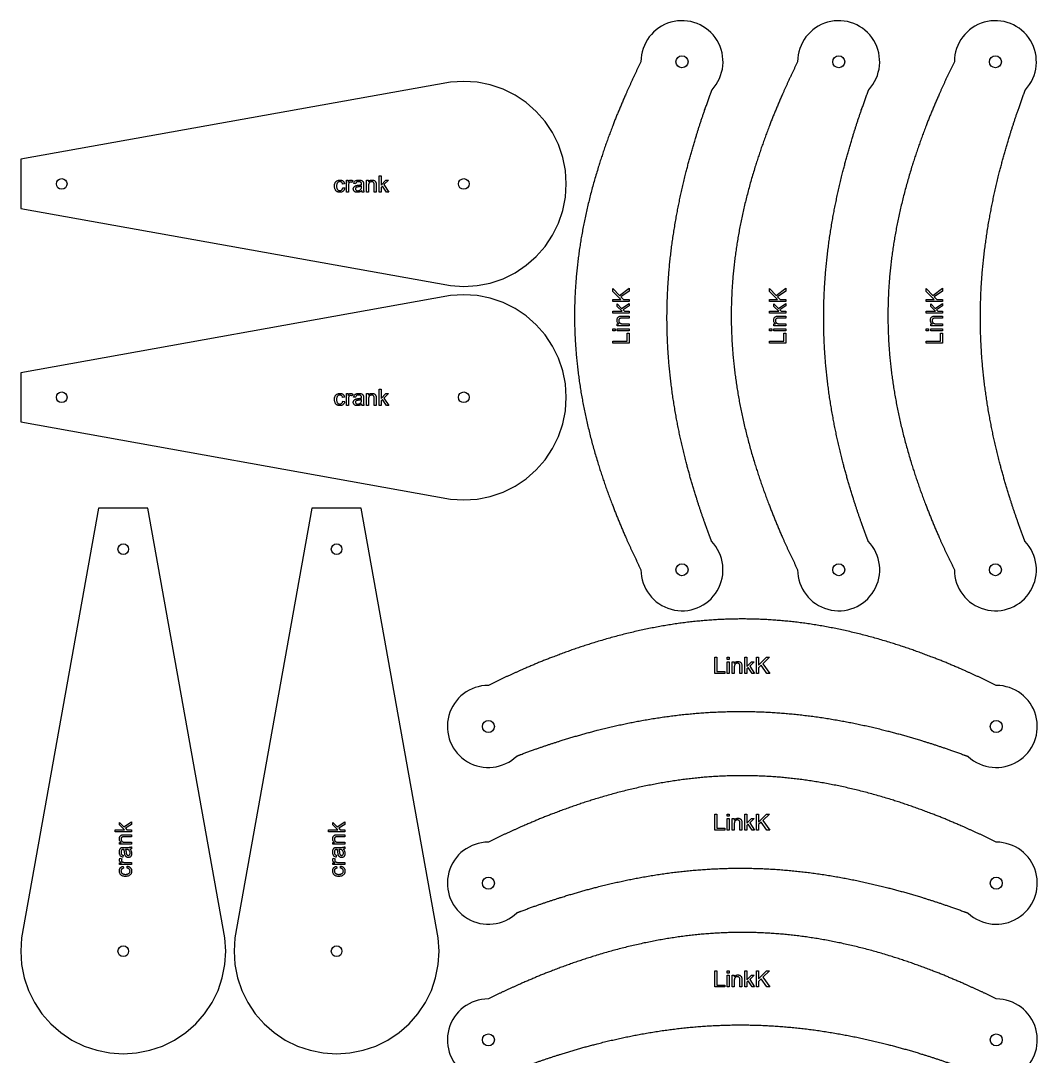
# Model space of a CAD drawing. Header units: millimetres. Extents: x 18 to 1171, y 18 to 1178.
# Drawn here: x 18 to 761, y 421 to 1178 of the extents above; entities that cross this region are included whole.
import ezdxf

# ---------------------------------------------------------------- set-up
doc = ezdxf.new("R2010")
doc.units = ezdxf.units.MM
doc.layers.add('cut', color=5, linetype='Continuous', true_color=0x0000ff)
doc.layers.add('line engraving', color=1, linetype='Continuous', true_color=0xff0000)

msp = doc.modelspace()

# ---------------------------------------------------------------- linework, layer by layer
at = {"layer": 'cut', "color": 5, "true_color": 0x0000ff}
for points in [[(342, 984), (351.79, 984.64), (361.41, 986.56), (370.7, 989.71), (379.5, 994.05), (387.66, 999.5), (395.03, 1005.97), (401.5, 1013.34), (406.95, 1021.5), (411.29, 1030.3), (414.44, 1039.59), (416.36, 1049.21), (417, 1059), (416.36, 1068.79), (414.44, 1078.41), (411.29, 1087.7), (406.95, 1096.5), (401.5, 1104.66), (395.03, 1112.03), (387.66, 1118.5), (379.5, 1123.95), (370.7, 1128.29), (361.41, 1131.44), (351.79, 1133.36), (342, 1134), (332.21, 1133.36), (18, 1077), (18, 1041), (332.21, 984.64)], [(342, 828), (351.79, 828.64), (361.41, 830.56), (370.7, 833.71), (379.5, 838.05), (387.66, 843.5), (395.03, 849.97), (401.5, 857.34), (406.95, 865.5), (411.29, 874.3), (414.44, 883.59), (416.36, 893.21), (417, 903), (416.36, 912.79), (414.44, 922.41), (411.29, 931.7), (406.95, 940.5), (401.5, 948.66), (395.03, 956.03), (387.66, 962.5), (379.5, 967.95), (370.7, 972.29), (361.41, 975.44), (351.79, 977.36), (342, 978), (332.21, 977.36), (18, 921), (18, 885), (332.21, 828.64)], [(18, 498), (18.64, 488.21), (20.56, 478.59), (23.71, 469.3), (28.05, 460.5), (33.5, 452.34), (39.97, 444.97), (47.34, 438.5), (55.5, 433.05), (64.3, 428.71), (73.59, 425.56), (83.21, 423.64), (93, 423), (102.79, 423.64), (112.41, 425.56), (121.7, 428.71), (130.5, 433.05), (138.66, 438.5), (146.03, 444.97), (152.5, 452.34), (157.95, 460.5), (162.29, 469.3), (165.44, 478.59), (167.36, 488.21), (168, 498), (167.36, 507.79), (111, 822), (75, 822), (18.64, 507.79)], [(174, 498), (174.64, 488.21), (176.56, 478.59), (179.71, 469.3), (184.05, 460.5), (189.5, 452.34), (195.97, 444.97), (203.34, 438.5), (211.5, 433.05), (220.3, 428.71), (229.59, 425.56), (239.21, 423.64), (249, 423), (258.79, 423.64), (268.41, 425.56), (277.7, 428.71), (286.5, 433.05), (294.66, 438.5), (302.03, 444.97), (308.5, 452.34), (313.95, 460.5), (318.29, 469.3), (321.44, 478.59), (323.36, 488.21), (324, 498), (323.36, 507.79), (267, 822), (231, 822), (174.64, 507.79)]]:
    msp.add_lwpolyline(points, close=True, dxfattribs=at)
for centre, radius in [((501.58, 1148.32), 4.4), ((616.17, 1148.32), 4.4), ((730.75, 1148.32), 4.4), ((48, 1059), 3.9), ((342, 1059), 3.9), ((48, 903), 3.9), ((342, 903), 3.9), ((93, 792), 3.9), ((249, 792), 3.9), ((501.58, 776.92), 4.4), ((616.17, 776.92), 4.4), ((730.75, 776.92), 4.4), ((360, 662.34), 4.4), ((731.4, 662.34), 4.4), ((360, 547.75), 4.4), ((731.4, 547.75), 4.4), ((93, 498), 3.9), ((249, 498), 3.9), ((360, 433.17), 4.4), ((731.4, 433.17), 4.4)]:
    msp.add_circle(centre, radius, dxfattribs=at)
for centre, start, end in [((501.58, 1148.32), -42.93898, 180), ((616.17, 1148.32), -42.93898, 180), ((730.75, 1148.32), -42.93898, 180), ((501.58, 776.92), -180, 43.88874), ((616.17, 776.92), -180, 43.88874), ((730.75, 776.92), -180, 43.88874), ((360, 662.34), 90, -46.11126), ((731.4, 662.34), -132.93898, 90), ((360, 547.75), 90, -46.11126), ((731.4, 547.75), -132.93898, 90), ((360, 433.17), 90, -46.11126), ((731.4, 433.17), -132.93898, 90)]:
    msp.add_arc(centre, 30, start, end, dxfattribs=at)
for points in [[(471.58, 1148.32), (467.9, 1140.89), (460.85, 1126.04), (451.24, 1103.75), (440.4, 1074.04), (430.33, 1036.9), (424.07, 999.76), (421.93, 962.62), (424.07, 925.48), (430.33, 888.34), (440.4, 851.2), (451.24, 821.49), (460.85, 799.21), (467.9, 784.35), (471.58, 776.92)], [(586.17, 1148.32), (582.48, 1140.89), (575.43, 1126.04), (565.83, 1103.75), (554.98, 1074.04), (544.92, 1036.9), (538.66, 999.76), (536.52, 962.62), (538.66, 925.48), (544.92, 888.34), (554.98, 851.2), (565.83, 821.49), (575.43, 799.21), (582.48, 784.35), (586.17, 776.92)], [(700.75, 1148.32), (697.07, 1140.89), (690.02, 1126.04), (680.41, 1103.75), (669.57, 1074.04), (659.5, 1036.9), (653.24, 999.76), (651.1, 962.62), (653.24, 925.48), (659.5, 888.34), (669.57, 851.2), (680.41, 821.49), (690.02, 799.21), (697.07, 784.35), (700.75, 776.92)], [(731.4, 692.34), (723.97, 696.02), (709.12, 703.07), (686.83, 712.68), (657.12, 723.52), (619.98, 733.59), (582.84, 739.85), (545.7, 741.99), (508.56, 739.85), (471.42, 733.59), (434.28, 723.52), (404.57, 712.68), (382.29, 703.07), (367.43, 696.02), (360, 692.34)], [(731.4, 577.75), (723.97, 581.44), (709.12, 588.49), (686.83, 598.09), (657.12, 608.94), (619.98, 619), (582.84, 625.26), (545.7, 627.4), (508.56, 625.26), (471.42, 619), (434.28, 608.94), (404.57, 598.09), (382.29, 588.49), (367.43, 581.44), (360, 577.75)], [(731.4, 463.17), (723.97, 466.85), (709.12, 473.9), (686.83, 483.51), (657.12, 494.35), (619.98, 504.42), (582.84, 510.68), (545.7, 512.82), (508.56, 510.68), (471.42, 504.42), (434.28, 494.35), (404.57, 483.51), (382.29, 473.9), (367.43, 466.85), (360, 463.17)]]:
    msp.add_open_spline(points, degree=5, dxfattribs=at)
for points in [[(523.2, 797.72), (521.99, 800.91), (518.06, 811.44), (511.86, 829.34), (504.29, 854.63), (496.76, 887.34), (491.5, 924.33), (489.71, 961.42), (491.54, 998.61), (496.83, 1035.91), (504.4, 1069.22), (512.02, 1095.11), (518.27, 1113.53), (522.27, 1124.46), (523.55, 1127.89)], [(637.79, 797.72), (636.57, 800.91), (632.64, 811.44), (626.44, 829.34), (618.87, 854.63), (611.35, 887.34), (606.08, 924.33), (604.3, 961.42), (606.12, 998.61), (611.41, 1035.91), (618.98, 1069.22), (626.6, 1095.11), (632.85, 1113.53), (636.85, 1124.46), (638.13, 1127.89)], [(752.37, 797.72), (751.16, 800.91), (747.22, 811.44), (741.03, 829.34), (733.46, 854.63), (725.93, 887.34), (720.67, 924.33), (718.88, 961.42), (720.71, 998.61), (726, 1035.91), (733.56, 1069.22), (741.18, 1095.11), (747.44, 1113.53), (751.43, 1124.46), (752.71, 1127.89)], [(380.8, 640.72), (383.99, 641.93), (394.52, 645.87), (412.42, 652.06), (437.71, 659.63), (470.42, 667.16), (507.41, 672.42), (544.5, 674.21), (581.69, 672.38), (618.99, 667.09), (652.3, 659.52), (678.19, 651.9), (696.61, 645.65), (707.54, 641.65), (710.97, 640.37)], [(380.8, 526.13), (383.99, 527.35), (394.52, 531.28), (412.42, 537.48), (437.71, 545.05), (470.42, 552.57), (507.41, 557.84), (544.5, 559.62), (581.69, 557.8), (618.99, 552.51), (652.3, 544.94), (678.19, 537.32), (696.61, 531.07), (707.54, 527.07), (710.97, 525.79)], [(380.8, 411.55), (383.99, 412.76), (394.52, 416.7), (412.42, 422.89), (437.71, 430.46), (470.42, 437.99), (507.41, 443.25), (544.5, 445.04), (581.69, 443.21), (618.99, 437.92), (652.3, 430.36), (678.19, 422.74), (696.61, 416.48), (707.54, 412.49), (710.97, 411.21)]]:
    msp.add_open_spline(points, degree=5, knots=[-0.9433543, -0.9433543, -0.9433543, -0.9433543, -0.9433543, -0.9433543, -0.9, -0.8, -0.7, -0.6, -0.5, -0.4, -0.3, -0.2, -0.1, -0.0544049, -0.0544049, -0.0544049, -0.0544049, -0.0544049, -0.0544049], dxfattribs=at)
at = {"layer": 'line engraving', "color": 1, "true_color": 0xff0000}
for points in [[(253.53, 1056.22), (254.96, 1056.03), (254.89, 1055.67), (254.79, 1055.33), (254.68, 1055.01), (254.54, 1054.71), (254.38, 1054.43), (254.19, 1054.17), (253.99, 1053.93), (253.76, 1053.71), (253.51, 1053.52), (253.25, 1053.35), (252.97, 1053.2), (252.68, 1053.09), (252.38, 1052.99), (252.06, 1052.93), (251.73, 1052.89), (251.38, 1052.88), (250.95, 1052.89), (250.54, 1052.95), (250.16, 1053.04), (249.79, 1053.16), (249.45, 1053.33), (249.13, 1053.52), (248.83, 1053.76), (248.55, 1054.03), (248.3, 1054.33), (248.08, 1054.67), (247.89, 1055.03), (247.74, 1055.43), (247.63, 1055.86), (247.54, 1056.32), (247.49, 1056.81), (247.47, 1057.33), (247.5, 1058.01), (247.59, 1058.64), (247.73, 1059.22), (247.94, 1059.77), (248.06, 1060.02), (248.2, 1060.26), (248.35, 1060.48), (248.52, 1060.68), (248.7, 1060.87), (248.9, 1061.04), (249.11, 1061.2), (249.34, 1061.33), (249.82, 1061.56), (250.32, 1061.73), (250.85, 1061.82), (251.39, 1061.86), (251.73, 1061.84), (252.06, 1061.81), (252.37, 1061.76), (252.66, 1061.68), (252.94, 1061.58), (253.2, 1061.46), (253.45, 1061.31), (253.68, 1061.15), (253.89, 1060.96), (254.08, 1060.76), (254.26, 1060.53), (254.41, 1060.29), (254.54, 1060.03), (254.65, 1059.75), (254.75, 1059.45), (254.82, 1059.14), (253.4, 1058.92), (253.28, 1059.33), (253.12, 1059.68), (252.93, 1059.98), (252.69, 1060.22), (252.42, 1060.41), (252.12, 1060.55), (251.8, 1060.63), (251.45, 1060.66), (251.18, 1060.65), (250.92, 1060.61), (250.68, 1060.55), (250.45, 1060.46), (250.23, 1060.35), (250.03, 1060.21), (249.84, 1060.05), (249.66, 1059.87), (249.5, 1059.66), (249.36, 1059.42), (249.24, 1059.15), (249.14, 1058.85), (249.07, 1058.53), (249.01, 1058.17), (248.98, 1057.79), (248.97, 1057.37), (248.98, 1056.96), (249.01, 1056.57), (249.06, 1056.21), (249.14, 1055.88), (249.23, 1055.58), (249.34, 1055.31), (249.48, 1055.07), (249.63, 1054.86), (249.81, 1054.67), (249.99, 1054.51), (250.19, 1054.38), (250.4, 1054.27), (250.62, 1054.18), (250.86, 1054.12), (251.11, 1054.09), (251.37, 1054.07), (251.78, 1054.11), (252.15, 1054.2), (252.49, 1054.37), (252.8, 1054.6), (252.93, 1054.74), (253.06, 1054.9), (253.17, 1055.07), (253.27, 1055.27), (253.35, 1055.48), (253.42, 1055.71), (253.48, 1055.95), (253.53, 1056.22)], [(256.19, 1053.07), (256.19, 1061.66), (257.5, 1061.66), (257.5, 1060.36), (257.74, 1060.78), (257.98, 1061.12), (258.21, 1061.38), (258.42, 1061.56), (258.64, 1061.69), (258.87, 1061.78), (259.11, 1061.84), (259.36, 1061.86), (259.73, 1061.83), (260.1, 1061.74), (260.48, 1061.59), (260.85, 1061.39), (260.35, 1060.04), (260.09, 1060.17), (259.82, 1060.27), (259.55, 1060.33), (259.29, 1060.35), (259.05, 1060.33), (258.83, 1060.28), (258.62, 1060.19), (258.43, 1060.06), (258.25, 1059.91), (258.1, 1059.72), (257.98, 1059.51), (257.89, 1059.27), (257.78, 1058.87), (257.7, 1058.45), (257.66, 1058.02), (257.64, 1057.57), (257.64, 1053.07), (256.19, 1053.07)], [(267.33, 1054.13), (266.93, 1053.81), (266.53, 1053.54), (266.15, 1053.33), (265.77, 1053.16), (265.39, 1053.04), (264.99, 1052.95), (264.59, 1052.89), (264.16, 1052.88), (263.82, 1052.89), (263.5, 1052.92), (263.19, 1052.97), (262.91, 1053.05), (262.65, 1053.15), (262.41, 1053.27), (262.19, 1053.41), (261.99, 1053.57), (261.81, 1053.75), (261.65, 1053.94), (261.52, 1054.14), (261.42, 1054.36), (261.33, 1054.58), (261.27, 1054.82), (261.24, 1055.07), (261.23, 1055.34), (261.24, 1055.64), (261.3, 1055.94), (261.39, 1056.22), (261.51, 1056.49), (261.67, 1056.74), (261.85, 1056.96), (262.04, 1057.15), (262.27, 1057.33), (262.51, 1057.47), (262.76, 1057.6), (263.03, 1057.71), (263.31, 1057.8), (263.56, 1057.86), (263.85, 1057.91), (264.2, 1057.97), (264.61, 1058.02), (265.03, 1058.08), (265.43, 1058.13), (265.8, 1058.19), (266.14, 1058.25), (266.45, 1058.32), (266.73, 1058.38), (266.98, 1058.45), (267.21, 1058.52), (267.21, 1058.66), (267.21, 1058.77), (267.21, 1058.85), (267.21, 1058.9), (267.21, 1059.12), (267.19, 1059.31), (267.16, 1059.5), (267.11, 1059.66), (267.05, 1059.81), (266.98, 1059.94), (266.9, 1060.06), (266.8, 1060.16), (266.65, 1060.27), (266.49, 1060.37), (266.31, 1060.46), (266.11, 1060.53), (265.89, 1060.58), (265.66, 1060.62), (265.41, 1060.64), (265.14, 1060.65), (264.89, 1060.64), (264.66, 1060.63), (264.45, 1060.6), (264.25, 1060.56), (264.07, 1060.51), (263.9, 1060.45), (263.76, 1060.37), (263.63, 1060.29), (263.4, 1060.08), (263.2, 1059.79), (263.03, 1059.44), (262.9, 1059.02), (261.48, 1059.21), (261.59, 1059.65), (261.73, 1060.04), (261.91, 1060.38), (262.12, 1060.69), (262.36, 1060.95), (262.66, 1061.18), (263.01, 1061.38), (263.4, 1061.55), (263.84, 1061.68), (264.31, 1061.78), (264.82, 1061.84), (265.35, 1061.86), (265.88, 1061.84), (266.35, 1061.79), (266.77, 1061.71), (267.14, 1061.6), (267.46, 1061.46), (267.74, 1061.3), (267.97, 1061.13), (268.15, 1060.95), (268.3, 1060.74), (268.43, 1060.5), (268.53, 1060.24), (268.6, 1059.95), (268.64, 1059.73), (268.66, 1059.43), (268.67, 1059.06), (268.68, 1058.61), (268.68, 1056.67), (268.68, 1056.19), (268.68, 1055.75), (268.69, 1055.36), (268.7, 1055.01), (268.71, 1054.72), (268.73, 1054.46), (268.75, 1054.26), (268.77, 1054.1), (268.83, 1053.84), (268.91, 1053.57), (269.01, 1053.32), (269.14, 1053.07), (267.62, 1053.07), (267.51, 1053.31), (267.43, 1053.56), (267.37, 1053.84), (267.33, 1054.13)], [(270.93, 1053.07), (270.93, 1061.66), (272.24, 1061.66), (272.24, 1060.44), (272.49, 1060.77), (272.77, 1061.06), (273.07, 1061.3), (273.4, 1061.5), (273.76, 1061.66), (274.14, 1061.77), (274.55, 1061.83), (274.98, 1061.86), (275.36, 1061.84), (275.72, 1061.79), (276.07, 1061.7), (276.41, 1061.58), (276.71, 1061.43), (276.98, 1061.25), (277.2, 1061.06), (277.38, 1060.84), (277.53, 1060.61), (277.66, 1060.35), (277.76, 1060.07), (277.83, 1059.77), (277.87, 1059.53), (277.9, 1059.21), (277.91, 1058.82), (277.92, 1058.35), (277.92, 1053.07), (276.46, 1053.07), (276.46, 1058.3), (276.45, 1058.71), (276.42, 1059.07), (276.36, 1059.38), (276.29, 1059.63), (276.19, 1059.84), (276.05, 1060.02), (275.89, 1060.19), (275.69, 1060.33), (275.46, 1060.45), (275.22, 1060.53), (274.95, 1060.58), (274.67, 1060.59), (274.44, 1060.58), (274.22, 1060.56), (274.01, 1060.51), (273.81, 1060.45), (273.61, 1060.36), (273.42, 1060.26), (273.24, 1060.14), (273.07, 1060), (272.91, 1059.84), (272.77, 1059.64), (272.65, 1059.41), (272.56, 1059.15), (272.49, 1058.85), (272.43, 1058.52), (272.4, 1058.16), (272.39, 1057.76), (272.39, 1053.07), (270.93, 1053.07)], [(280.16, 1053.07), (280.16, 1064.93), (281.61, 1064.93), (281.61, 1058.17), (285.06, 1061.66), (286.94, 1061.66), (283.66, 1058.47), (287.28, 1053.07), (285.48, 1053.07), (282.64, 1057.46), (281.61, 1056.48), (281.61, 1053.07), (280.16, 1053.07)], [(267.21, 1057.38), (266.99, 1057.3), (266.76, 1057.23), (266.5, 1057.15), (266.21, 1057.08), (265.9, 1057.02), (265.57, 1056.95), (265.21, 1056.89), (264.83, 1056.83), (264.41, 1056.77), (264.06, 1056.69), (263.78, 1056.62), (263.56, 1056.54), (263.38, 1056.45), (263.23, 1056.34), (263.09, 1056.21), (262.98, 1056.07), (262.89, 1055.91), (262.83, 1055.74), (262.79, 1055.56), (262.78, 1055.38), (262.81, 1055.1), (262.89, 1054.84), (263.03, 1054.61), (263.22, 1054.41), (263.47, 1054.24), (263.76, 1054.11), (264.11, 1054.04), (264.51, 1054.02), (264.92, 1054.04), (265.31, 1054.11), (265.67, 1054.22), (266.01, 1054.38), (266.31, 1054.59), (266.58, 1054.82), (266.8, 1055.09), (266.97, 1055.39), (267.07, 1055.67), (267.15, 1056), (267.19, 1056.4), (267.21, 1056.85), (267.21, 1057.38)], [(462.86, 972.92), (451, 972.92), (451, 974.49), (456.88, 974.49), (451, 980.38), (451, 982.5), (455.81, 977.53), (462.86, 982.72), (462.86, 980.65), (456.86, 976.43), (458.75, 974.49), (462.86, 974.49), (462.86, 972.92)], [(577.45, 972.92), (565.59, 972.92), (565.59, 974.49), (571.47, 974.49), (565.59, 980.38), (565.59, 982.5), (570.39, 977.53), (577.45, 982.72), (577.45, 980.65), (571.44, 976.43), (573.34, 974.49), (577.45, 974.49), (577.45, 972.92)], [(692.03, 972.92), (680.17, 972.92), (680.17, 974.49), (686.05, 974.49), (680.17, 980.38), (680.17, 982.5), (684.98, 977.53), (692.03, 982.72), (692.03, 980.65), (686.03, 976.43), (687.92, 974.49), (692.03, 974.49), (692.03, 972.92)], [(462.86, 964.52), (451, 964.52), (451, 965.98), (457.77, 965.98), (454.27, 969.42), (454.27, 971.31), (457.46, 968.02), (462.86, 971.64), (462.86, 969.84), (458.47, 967), (459.46, 965.98), (462.86, 965.98), (462.86, 964.52)], [(577.45, 964.52), (565.59, 964.52), (565.59, 965.98), (572.35, 965.98), (568.86, 969.42), (568.86, 971.31), (572.04, 968.02), (577.45, 971.64), (577.45, 969.84), (573.05, 967), (574.04, 965.98), (577.45, 965.98), (577.45, 964.52)], [(692.03, 964.52), (680.17, 964.52), (680.17, 965.98), (686.93, 965.98), (683.44, 969.42), (683.44, 971.31), (686.63, 968.02), (692.03, 971.64), (692.03, 969.84), (687.64, 967), (688.62, 965.98), (692.03, 965.98), (692.03, 964.52)], [(462.86, 955.3), (454.27, 955.3), (454.27, 956.61), (455.49, 956.61), (455.16, 956.86), (454.87, 957.13), (454.63, 957.44), (454.43, 957.76), (454.28, 958.12), (454.17, 958.5), (454.1, 958.91), (454.08, 959.34), (454.09, 959.72), (454.15, 960.09), (454.23, 960.44), (454.36, 960.77), (454.51, 961.08), (454.68, 961.34), (454.87, 961.56), (455.09, 961.75), (455.33, 961.89), (455.58, 962.02), (455.86, 962.12), (456.16, 962.2), (456.4, 962.23), (456.72, 962.26), (457.11, 962.27), (457.58, 962.28), (462.86, 962.28), (462.86, 960.82), (457.64, 960.82), (457.22, 960.81), (456.86, 960.78), (456.55, 960.73), (456.31, 960.65), (456.1, 960.55), (455.91, 960.42), (455.74, 960.25), (455.6, 960.05), (455.49, 959.82), (455.4, 959.58), (455.36, 959.32), (455.34, 959.04), (455.35, 958.81), (455.38, 958.59), (455.42, 958.37), (455.49, 958.17), (455.57, 957.97), (455.67, 957.78), (455.79, 957.6), (455.93, 957.43), (456.09, 957.27), (456.29, 957.13), (456.52, 957.02), (456.78, 956.92), (457.08, 956.85), (457.41, 956.8), (457.77, 956.76), (458.17, 956.75), (462.86, 956.75), (462.86, 955.3)], [(577.45, 955.3), (568.86, 955.3), (568.86, 956.61), (570.08, 956.61), (569.74, 956.86), (569.46, 957.13), (569.21, 957.44), (569.01, 957.76), (568.86, 958.12), (568.75, 958.5), (568.68, 958.91), (568.66, 959.34), (568.68, 959.72), (568.73, 960.09), (568.82, 960.44), (568.94, 960.77), (569.09, 961.08), (569.26, 961.34), (569.46, 961.56), (569.67, 961.75), (569.91, 961.89), (570.17, 962.02), (570.45, 962.12), (570.75, 962.2), (570.99, 962.23), (571.3, 962.26), (571.7, 962.27), (572.16, 962.28), (577.45, 962.28), (577.45, 960.82), (572.22, 960.82), (571.8, 960.81), (571.44, 960.78), (571.14, 960.73), (570.89, 960.65), (570.68, 960.55), (570.49, 960.42), (570.33, 960.25), (570.19, 960.05), (570.07, 959.82), (569.99, 959.58), (569.94, 959.32), (569.92, 959.04), (569.93, 958.81), (569.96, 958.59), (570.01, 958.37), (570.07, 958.17), (570.15, 957.97), (570.26, 957.78), (570.38, 957.6), (570.51, 957.43), (570.68, 957.27), (570.87, 957.13), (571.11, 957.02), (571.37, 956.92), (571.67, 956.85), (572, 956.8), (572.36, 956.76), (572.75, 956.75), (577.45, 956.75), (577.45, 955.3)], [(692.03, 955.3), (683.44, 955.3), (683.44, 956.61), (684.66, 956.61), (684.33, 956.86), (684.04, 957.13), (683.8, 957.44), (683.6, 957.76), (683.44, 958.12), (683.33, 958.5), (683.27, 958.91), (683.24, 959.34), (683.26, 959.72), (683.31, 960.09), (683.4, 960.44), (683.52, 960.77), (683.67, 961.08), (683.85, 961.34), (684.04, 961.56), (684.26, 961.75), (684.49, 961.89), (684.75, 962.02), (685.03, 962.12), (685.33, 962.2), (685.57, 962.23), (685.89, 962.26), (686.28, 962.27), (686.75, 962.28), (692.03, 962.28), (692.03, 960.82), (686.8, 960.82), (686.39, 960.81), (686.03, 960.78), (685.72, 960.73), (685.47, 960.65), (685.26, 960.55), (685.08, 960.42), (684.91, 960.25), (684.77, 960.05), (684.65, 959.82), (684.57, 959.58), (684.52, 959.32), (684.51, 959.04), (684.52, 958.81), (684.54, 958.59), (684.59, 958.37), (684.65, 958.17), (684.74, 957.97), (684.84, 957.78), (684.96, 957.6), (685.1, 957.43), (685.26, 957.27), (685.46, 957.13), (685.69, 957.02), (685.95, 956.92), (686.25, 956.85), (686.58, 956.8), (686.94, 956.76), (687.34, 956.75), (692.03, 956.75), (692.03, 955.3)], [(452.68, 951.62), (451, 951.62), (451, 953.08), (452.68, 953.08), (452.68, 951.62)], [(462.86, 942.52), (451, 942.52), (451, 944.09), (461.46, 944.09), (461.46, 949.93), (462.86, 949.93), (462.86, 942.52)], [(462.86, 951.62), (454.27, 951.62), (454.27, 953.08), (462.86, 953.08), (462.86, 951.62)], [(567.26, 951.62), (565.59, 951.62), (565.59, 953.08), (567.26, 953.08), (567.26, 951.62)], [(577.45, 942.52), (565.59, 942.52), (565.59, 944.09), (576.05, 944.09), (576.05, 949.93), (577.45, 949.93), (577.45, 942.52)], [(577.45, 951.62), (568.86, 951.62), (568.86, 953.08), (577.45, 953.08), (577.45, 951.62)], [(681.85, 951.62), (680.17, 951.62), (680.17, 953.08), (681.85, 953.08), (681.85, 951.62)], [(692.03, 942.52), (680.17, 942.52), (680.17, 944.09), (690.63, 944.09), (690.63, 949.93), (692.03, 949.93), (692.03, 942.52)], [(692.03, 951.62), (683.44, 951.62), (683.44, 953.08), (692.03, 953.08), (692.03, 951.62)], [(280.16, 897.07), (280.16, 908.93), (281.61, 908.93), (281.61, 902.17), (285.06, 905.66), (286.94, 905.66), (283.66, 902.47), (287.28, 897.07), (285.48, 897.07), (282.64, 901.46), (281.61, 900.48), (281.61, 897.07), (280.16, 897.07)], [(253.53, 900.22), (254.96, 900.03), (254.89, 899.67), (254.79, 899.33), (254.68, 899.01), (254.54, 898.71), (254.38, 898.43), (254.19, 898.17), (253.99, 897.93), (253.76, 897.71), (253.51, 897.52), (253.25, 897.35), (252.97, 897.2), (252.68, 897.09), (252.38, 896.99), (252.06, 896.93), (251.73, 896.89), (251.38, 896.88), (250.95, 896.89), (250.54, 896.95), (250.16, 897.04), (249.79, 897.16), (249.45, 897.33), (249.13, 897.52), (248.83, 897.76), (248.55, 898.03), (248.3, 898.33), (248.08, 898.67), (247.89, 899.03), (247.74, 899.43), (247.63, 899.86), (247.54, 900.32), (247.49, 900.81), (247.47, 901.33), (247.5, 902.01), (247.59, 902.64), (247.73, 903.22), (247.94, 903.77), (248.06, 904.02), (248.2, 904.26), (248.35, 904.48), (248.52, 904.68), (248.7, 904.87), (248.9, 905.04), (249.11, 905.2), (249.34, 905.33), (249.82, 905.56), (250.32, 905.73), (250.85, 905.82), (251.39, 905.86), (251.73, 905.84), (252.06, 905.81), (252.37, 905.76), (252.66, 905.68), (252.94, 905.58), (253.2, 905.46), (253.45, 905.31), (253.68, 905.15), (253.89, 904.96), (254.08, 904.76), (254.26, 904.53), (254.41, 904.29), (254.54, 904.03), (254.65, 903.75), (254.75, 903.45), (254.82, 903.14), (253.4, 902.92), (253.28, 903.33), (253.12, 903.68), (252.93, 903.98), (252.69, 904.22), (252.42, 904.41), (252.12, 904.55), (251.8, 904.63), (251.45, 904.66), (251.18, 904.65), (250.92, 904.61), (250.68, 904.55), (250.45, 904.46), (250.23, 904.35), (250.03, 904.21), (249.84, 904.05), (249.66, 903.87), (249.5, 903.66), (249.36, 903.42), (249.24, 903.15), (249.14, 902.85), (249.07, 902.53), (249.01, 902.17), (248.98, 901.79), (248.97, 901.37), (248.98, 900.96), (249.01, 900.57), (249.06, 900.21), (249.14, 899.88), (249.23, 899.58), (249.34, 899.31), (249.48, 899.07), (249.63, 898.86), (249.81, 898.67), (249.99, 898.51), (250.19, 898.38), (250.4, 898.27), (250.62, 898.18), (250.86, 898.12), (251.11, 898.09), (251.37, 898.07), (251.78, 898.11), (252.15, 898.2), (252.49, 898.37), (252.8, 898.6), (252.93, 898.74), (253.06, 898.9), (253.17, 899.07), (253.27, 899.27), (253.35, 899.48), (253.42, 899.71), (253.48, 899.95), (253.53, 900.22)], [(256.19, 897.07), (256.19, 905.66), (257.5, 905.66), (257.5, 904.36), (257.74, 904.78), (257.98, 905.12), (258.21, 905.38), (258.42, 905.56), (258.64, 905.69), (258.87, 905.78), (259.11, 905.84), (259.36, 905.86), (259.73, 905.83), (260.1, 905.74), (260.48, 905.59), (260.85, 905.39), (260.35, 904.04), (260.09, 904.17), (259.82, 904.27), (259.55, 904.33), (259.29, 904.35), (259.05, 904.33), (258.83, 904.28), (258.62, 904.19), (258.43, 904.06), (258.25, 903.91), (258.1, 903.72), (257.98, 903.51), (257.89, 903.27), (257.78, 902.87), (257.7, 902.45), (257.66, 902.02), (257.64, 901.57), (257.64, 897.07), (256.19, 897.07)], [(267.33, 898.13), (266.93, 897.81), (266.53, 897.54), (266.15, 897.33), (265.77, 897.16), (265.39, 897.04), (264.99, 896.95), (264.59, 896.89), (264.16, 896.88), (263.82, 896.89), (263.5, 896.92), (263.19, 896.97), (262.91, 897.05), (262.65, 897.15), (262.41, 897.27), (262.19, 897.41), (261.99, 897.57), (261.81, 897.75), (261.65, 897.94), (261.52, 898.14), (261.42, 898.36), (261.33, 898.58), (261.27, 898.82), (261.24, 899.07), (261.23, 899.34), (261.24, 899.64), (261.3, 899.94), (261.39, 900.22), (261.51, 900.49), (261.67, 900.74), (261.85, 900.96), (262.04, 901.15), (262.27, 901.33), (262.51, 901.47), (262.76, 901.6), (263.03, 901.71), (263.31, 901.8), (263.56, 901.86), (263.85, 901.91), (264.2, 901.97), (264.61, 902.02), (265.03, 902.08), (265.43, 902.13), (265.8, 902.19), (266.14, 902.25), (266.45, 902.32), (266.73, 902.38), (266.98, 902.45), (267.21, 902.52), (267.21, 902.66), (267.21, 902.77), (267.21, 902.85), (267.21, 902.9), (267.21, 903.12), (267.19, 903.31), (267.16, 903.5), (267.11, 903.66), (267.05, 903.81), (266.98, 903.94), (266.9, 904.06), (266.8, 904.16), (266.65, 904.27), (266.49, 904.37), (266.31, 904.46), (266.11, 904.53), (265.89, 904.58), (265.66, 904.62), (265.41, 904.64), (265.14, 904.65), (264.89, 904.64), (264.66, 904.63), (264.45, 904.6), (264.25, 904.56), (264.07, 904.51), (263.9, 904.45), (263.76, 904.37), (263.63, 904.29), (263.4, 904.08), (263.2, 903.79), (263.03, 903.44), (262.9, 903.02), (261.48, 903.21), (261.59, 903.65), (261.73, 904.04), (261.91, 904.38), (262.12, 904.69), (262.36, 904.95), (262.66, 905.18), (263.01, 905.38), (263.4, 905.55), (263.84, 905.68), (264.31, 905.78), (264.82, 905.84), (265.35, 905.86), (265.88, 905.84), (266.35, 905.79), (266.77, 905.71), (267.14, 905.6), (267.46, 905.46), (267.74, 905.3), (267.97, 905.13), (268.15, 904.95), (268.3, 904.74), (268.43, 904.5), (268.53, 904.24), (268.6, 903.95), (268.64, 903.73), (268.66, 903.43), (268.67, 903.06), (268.68, 902.61), (268.68, 900.67), (268.68, 900.19), (268.68, 899.75), (268.69, 899.36), (268.7, 899.01), (268.71, 898.72), (268.73, 898.46), (268.75, 898.26), (268.77, 898.1), (268.83, 897.84), (268.91, 897.57), (269.01, 897.32), (269.14, 897.07), (267.62, 897.07), (267.51, 897.31), (267.43, 897.56), (267.37, 897.84), (267.33, 898.13)], [(267.21, 901.38), (266.99, 901.3), (266.76, 901.23), (266.5, 901.15), (266.21, 901.08), (265.9, 901.02), (265.57, 900.95), (265.21, 900.89), (264.83, 900.83), (264.41, 900.77), (264.06, 900.69), (263.78, 900.62), (263.56, 900.54), (263.38, 900.45), (263.23, 900.34), (263.09, 900.21), (262.98, 900.07), (262.89, 899.91), (262.83, 899.74), (262.79, 899.56), (262.78, 899.38), (262.81, 899.1), (262.89, 898.84), (263.03, 898.61), (263.22, 898.41), (263.47, 898.24), (263.76, 898.11), (264.11, 898.04), (264.51, 898.02), (264.92, 898.04), (265.31, 898.11), (265.67, 898.22), (266.01, 898.38), (266.31, 898.59), (266.58, 898.82), (266.8, 899.09), (266.97, 899.39), (267.07, 899.67), (267.15, 900), (267.19, 900.4), (267.21, 900.85), (267.21, 901.38)], [(270.93, 897.07), (270.93, 905.66), (272.24, 905.66), (272.24, 904.44), (272.49, 904.77), (272.77, 905.06), (273.07, 905.3), (273.4, 905.5), (273.76, 905.66), (274.14, 905.77), (274.55, 905.83), (274.98, 905.86), (275.36, 905.84), (275.72, 905.79), (276.07, 905.7), (276.41, 905.58), (276.71, 905.43), (276.98, 905.25), (277.2, 905.06), (277.38, 904.84), (277.53, 904.61), (277.66, 904.35), (277.76, 904.07), (277.83, 903.77), (277.87, 903.53), (277.9, 903.21), (277.91, 902.82), (277.92, 902.35), (277.92, 897.07), (276.46, 897.07), (276.46, 902.3), (276.45, 902.71), (276.42, 903.07), (276.36, 903.38), (276.29, 903.63), (276.19, 903.84), (276.05, 904.02), (275.89, 904.19), (275.69, 904.33), (275.46, 904.45), (275.22, 904.53), (274.95, 904.58), (274.67, 904.59), (274.44, 904.58), (274.22, 904.56), (274.01, 904.51), (273.81, 904.45), (273.61, 904.36), (273.42, 904.26), (273.24, 904.14), (273.07, 904), (272.91, 903.84), (272.77, 903.64), (272.65, 903.41), (272.56, 903.15), (272.49, 902.85), (272.43, 902.52), (272.4, 902.16), (272.39, 901.76), (272.39, 897.07), (270.93, 897.07)], [(525.6, 701.06), (525.6, 712.92), (527.17, 712.92), (527.17, 702.46), (533.01, 702.46), (533.01, 701.06), (525.6, 701.06)], [(534.7, 711.24), (534.7, 712.92), (536.16, 712.92), (536.16, 711.24), (534.7, 711.24)], [(547.6, 701.06), (547.6, 712.92), (549.06, 712.92), (549.06, 706.15), (552.5, 709.65), (554.39, 709.65), (551.1, 706.46), (554.72, 701.06), (552.92, 701.06), (550.08, 705.45), (549.06, 704.46), (549.06, 701.06), (547.6, 701.06)], [(556, 701.06), (556, 712.92), (557.57, 712.92), (557.57, 707.04), (563.46, 712.92), (565.58, 712.92), (560.61, 708.11), (565.8, 701.06), (563.73, 701.06), (559.51, 707.06), (557.57, 705.17), (557.57, 701.06), (556, 701.06)], [(534.7, 701.06), (534.7, 709.65), (536.16, 709.65), (536.16, 701.06), (534.7, 701.06)], [(538.38, 701.06), (538.38, 709.65), (539.69, 709.65), (539.69, 708.43), (539.94, 708.76), (540.21, 709.05), (540.52, 709.29), (540.84, 709.49), (541.2, 709.64), (541.58, 709.75), (541.99, 709.82), (542.42, 709.84), (542.8, 709.83), (543.17, 709.77), (543.52, 709.69), (543.85, 709.56), (544.16, 709.41), (544.42, 709.24), (544.64, 709.05), (544.82, 708.83), (544.97, 708.59), (545.1, 708.34), (545.2, 708.06), (545.28, 707.76), (545.31, 707.52), (545.34, 707.2), (545.35, 706.81), (545.36, 706.34), (545.36, 701.06), (543.9, 701.06), (543.9, 706.28), (543.89, 706.7), (543.86, 707.06), (543.81, 707.37), (543.73, 707.61), (543.63, 707.82), (543.5, 708.01), (543.33, 708.18), (543.13, 708.32), (542.9, 708.43), (542.66, 708.52), (542.4, 708.56), (542.11, 708.58), (541.89, 708.57), (541.67, 708.54), (541.45, 708.5), (541.25, 708.43), (541.05, 708.35), (540.86, 708.25), (540.68, 708.13), (540.51, 707.99), (540.35, 707.83), (540.21, 707.63), (540.1, 707.4), (540, 707.14), (539.93, 706.84), (539.88, 706.51), (539.84, 706.15), (539.83, 705.75), (539.83, 701.06), (538.38, 701.06)], [(525.6, 586.47), (525.6, 598.33), (527.17, 598.33), (527.17, 587.87), (533.01, 587.87), (533.01, 586.47), (525.6, 586.47)], [(534.7, 596.66), (534.7, 598.33), (536.16, 598.33), (536.16, 596.66), (534.7, 596.66)], [(547.6, 586.47), (547.6, 598.33), (549.06, 598.33), (549.06, 591.57), (552.5, 595.07), (554.39, 595.07), (551.1, 591.88), (554.72, 586.47), (552.92, 586.47), (550.08, 590.87), (549.06, 589.88), (549.06, 586.47), (547.6, 586.47)], [(556, 586.47), (556, 598.33), (557.57, 598.33), (557.57, 592.45), (563.46, 598.33), (565.58, 598.33), (560.61, 593.53), (565.8, 586.47), (563.73, 586.47), (559.51, 592.48), (557.57, 590.58), (557.57, 586.47), (556, 586.47)], [(98.93, 585.41), (87.07, 585.41), (87.07, 586.86), (93.83, 586.86), (90.34, 590.31), (90.34, 592.19), (93.53, 588.91), (98.93, 592.53), (98.93, 590.73), (94.54, 587.89), (95.52, 586.86), (98.93, 586.86), (98.93, 585.41)], [(254.93, 585.41), (243.07, 585.41), (243.07, 586.86), (249.83, 586.86), (246.34, 590.31), (246.34, 592.19), (249.53, 588.91), (254.93, 592.53), (254.93, 590.73), (250.54, 587.89), (251.52, 586.86), (254.93, 586.86), (254.93, 585.41)], [(534.7, 586.47), (534.7, 595.07), (536.16, 595.07), (536.16, 586.47), (534.7, 586.47)], [(538.38, 586.47), (538.38, 595.07), (539.69, 595.07), (539.69, 593.84), (539.94, 594.18), (540.21, 594.46), (540.52, 594.71), (540.84, 594.91), (541.2, 595.06), (541.58, 595.17), (541.99, 595.24), (542.42, 595.26), (542.8, 595.24), (543.17, 595.19), (543.52, 595.1), (543.85, 594.98), (544.16, 594.83), (544.42, 594.66), (544.64, 594.46), (544.82, 594.25), (544.97, 594.01), (545.1, 593.75), (545.2, 593.47), (545.28, 593.17), (545.31, 592.93), (545.34, 592.62), (545.35, 592.22), (545.36, 591.76), (545.36, 586.47), (543.9, 586.47), (543.9, 591.7), (543.89, 592.12), (543.86, 592.48), (543.81, 592.78), (543.73, 593.03), (543.63, 593.24), (543.5, 593.43), (543.33, 593.59), (543.13, 593.73), (542.9, 593.85), (542.66, 593.93), (542.4, 593.98), (542.11, 594), (541.89, 593.99), (541.67, 593.96), (541.45, 593.91), (541.25, 593.85), (541.05, 593.77), (540.86, 593.67), (540.68, 593.55), (540.51, 593.41), (540.35, 593.24), (540.21, 593.05), (540.1, 592.81), (540, 592.55), (539.93, 592.25), (539.88, 591.92), (539.84, 591.56), (539.83, 591.17), (539.83, 586.47), (538.38, 586.47)], [(98.93, 576.18), (90.34, 576.18), (90.34, 577.49), (91.56, 577.49), (91.23, 577.74), (90.94, 578.02), (90.7, 578.32), (90.5, 578.65), (90.34, 579.01), (90.23, 579.39), (90.17, 579.8), (90.14, 580.23), (90.16, 580.61), (90.21, 580.97), (90.3, 581.32), (90.42, 581.66), (90.57, 581.96), (90.75, 582.23), (90.94, 582.45), (91.16, 582.63), (91.39, 582.78), (91.65, 582.91), (91.93, 583.01), (92.23, 583.08), (92.47, 583.12), (92.79, 583.15), (93.18, 583.16), (93.65, 583.17), (98.93, 583.17), (98.93, 581.71), (93.7, 581.71), (93.29, 581.7), (92.93, 581.67), (92.62, 581.61), (92.37, 581.54), (92.16, 581.44), (91.98, 581.3), (91.81, 581.14), (91.67, 580.94), (91.55, 580.71), (91.47, 580.47), (91.42, 580.2), (91.41, 579.92), (91.42, 579.69), (91.44, 579.47), (91.49, 579.26), (91.55, 579.06), (91.64, 578.86), (91.74, 578.67), (91.86, 578.49), (92, 578.32), (92.16, 578.16), (92.36, 578.02), (92.59, 577.9), (92.85, 577.81), (93.15, 577.74), (93.48, 577.68), (93.84, 577.65), (94.24, 577.64), (98.93, 577.64), (98.93, 576.18)], [(254.93, 576.18), (246.34, 576.18), (246.34, 577.49), (247.56, 577.49), (247.23, 577.74), (246.94, 578.02), (246.7, 578.32), (246.5, 578.65), (246.34, 579.01), (246.23, 579.39), (246.17, 579.8), (246.14, 580.23), (246.16, 580.61), (246.21, 580.97), (246.3, 581.32), (246.42, 581.66), (246.57, 581.96), (246.75, 582.23), (246.94, 582.45), (247.16, 582.63), (247.39, 582.78), (247.65, 582.91), (247.93, 583.01), (248.23, 583.08), (248.47, 583.12), (248.79, 583.15), (249.18, 583.16), (249.65, 583.17), (254.93, 583.17), (254.93, 581.71), (249.7, 581.71), (249.29, 581.7), (248.93, 581.67), (248.62, 581.61), (248.37, 581.54), (248.16, 581.44), (247.98, 581.3), (247.81, 581.14), (247.67, 580.94), (247.55, 580.71), (247.47, 580.47), (247.42, 580.2), (247.41, 579.92), (247.42, 579.69), (247.44, 579.47), (247.49, 579.26), (247.55, 579.06), (247.64, 578.86), (247.74, 578.67), (247.86, 578.49), (248, 578.32), (248.16, 578.16), (248.36, 578.02), (248.59, 577.9), (248.85, 577.81), (249.15, 577.74), (249.48, 577.68), (249.84, 577.65), (250.24, 577.64), (254.93, 577.64), (254.93, 576.18)], [(97.87, 572.58), (98.19, 572.18), (98.46, 571.78), (98.67, 571.4), (98.84, 571.02), (98.96, 570.64), (99.05, 570.24), (99.11, 569.84), (99.12, 569.41), (99.11, 569.07), (99.08, 568.75), (99.03, 568.44), (98.95, 568.16), (98.85, 567.9), (98.73, 567.66), (98.59, 567.44), (98.43, 567.24), (98.25, 567.06), (98.06, 566.9), (97.86, 566.77), (97.64, 566.67), (97.42, 566.58), (97.18, 566.52), (96.93, 566.49), (96.66, 566.48), (96.36, 566.49), (96.06, 566.55), (95.78, 566.64), (95.51, 566.76), (95.26, 566.92), (95.04, 567.1), (94.85, 567.29), (94.67, 567.52), (94.53, 567.76), (94.4, 568.01), (94.29, 568.28), (94.2, 568.56), (94.14, 568.81), (94.09, 569.1), (94.03, 569.45), (93.98, 569.86), (93.92, 570.28), (93.87, 570.68), (93.81, 571.05), (93.75, 571.39), (93.68, 571.7), (93.62, 571.98), (93.55, 572.23), (93.48, 572.46), (93.34, 572.46), (93.23, 572.46), (93.15, 572.46), (93.1, 572.46), (92.88, 572.46), (92.69, 572.44), (92.5, 572.41), (92.34, 572.36), (92.19, 572.3), (92.06, 572.23), (91.94, 572.15), (91.84, 572.05), (91.73, 571.9), (91.63, 571.74), (91.54, 571.56), (91.47, 571.36), (91.42, 571.14), (91.38, 570.91), (91.36, 570.66), (91.35, 570.39), (91.36, 570.14), (91.37, 569.91), (91.4, 569.7), (91.44, 569.5), (91.49, 569.32), (91.55, 569.15), (91.63, 569.01), (91.71, 568.88), (91.92, 568.65), (92.21, 568.45), (92.56, 568.28), (92.98, 568.15), (92.79, 566.73), (92.35, 566.84), (91.96, 566.98), (91.62, 567.16), (91.31, 567.37), (91.05, 567.61), (90.82, 567.91), (90.62, 568.26), (90.45, 568.65), (90.32, 569.09), (90.22, 569.56), (90.16, 570.07), (90.14, 570.6), (90.16, 571.13), (90.21, 571.6), (90.29, 572.02), (90.4, 572.39), (90.54, 572.71), (90.7, 572.99), (90.87, 573.22), (91.05, 573.4), (91.26, 573.55), (91.5, 573.68), (91.76, 573.78), (92.05, 573.85), (92.27, 573.89), (92.57, 573.91), (92.94, 573.92), (93.39, 573.93), (95.33, 573.93), (95.81, 573.93), (96.25, 573.93), (96.64, 573.94), (96.99, 573.95), (97.28, 573.96), (97.54, 573.98), (97.74, 574), (97.9, 574.02), (98.16, 574.08), (98.43, 574.16), (98.68, 574.26), (98.93, 574.39), (98.93, 572.87), (98.69, 572.76), (98.44, 572.68), (98.16, 572.62), (97.87, 572.58)], [(94.62, 572.46), (94.7, 572.24), (94.77, 572.01), (94.85, 571.75), (94.92, 571.46), (94.98, 571.15), (95.05, 570.82), (95.11, 570.46), (95.17, 570.08), (95.23, 569.66), (95.31, 569.31), (95.38, 569.03), (95.46, 568.81), (95.55, 568.63), (95.66, 568.48), (95.79, 568.34), (95.93, 568.23), (96.09, 568.14), (96.26, 568.08), (96.44, 568.04), (96.62, 568.03), (96.9, 568.06), (97.16, 568.14), (97.39, 568.28), (97.59, 568.47), (97.76, 568.72), (97.89, 569.01), (97.96, 569.36), (97.98, 569.76), (97.96, 570.17), (97.89, 570.56), (97.78, 570.92), (97.62, 571.26), (97.41, 571.56), (97.18, 571.83), (96.91, 572.05), (96.61, 572.22), (96.33, 572.32), (96, 572.4), (95.6, 572.44), (95.15, 572.46), (94.62, 572.46)], [(253.87, 572.58), (254.19, 572.18), (254.46, 571.78), (254.67, 571.4), (254.84, 571.02), (254.96, 570.64), (255.05, 570.24), (255.11, 569.84), (255.12, 569.41), (255.11, 569.07), (255.08, 568.75), (255.03, 568.44), (254.95, 568.16), (254.85, 567.9), (254.73, 567.66), (254.59, 567.44), (254.43, 567.24), (254.25, 567.06), (254.06, 566.9), (253.86, 566.77), (253.64, 566.67), (253.42, 566.58), (253.18, 566.52), (252.93, 566.49), (252.66, 566.48), (252.36, 566.49), (252.06, 566.55), (251.78, 566.64), (251.51, 566.76), (251.26, 566.92), (251.04, 567.1), (250.85, 567.29), (250.67, 567.52), (250.53, 567.76), (250.4, 568.01), (250.29, 568.28), (250.2, 568.56), (250.14, 568.81), (250.09, 569.1), (250.03, 569.45), (249.98, 569.86), (249.92, 570.28), (249.87, 570.68), (249.81, 571.05), (249.75, 571.39), (249.68, 571.7), (249.62, 571.98), (249.55, 572.23), (249.48, 572.46), (249.34, 572.46), (249.23, 572.46), (249.15, 572.46), (249.1, 572.46), (248.88, 572.46), (248.69, 572.44), (248.5, 572.41), (248.34, 572.36), (248.19, 572.3), (248.06, 572.23), (247.94, 572.15), (247.84, 572.05), (247.73, 571.9), (247.63, 571.74), (247.54, 571.56), (247.47, 571.36), (247.42, 571.14), (247.38, 570.91), (247.36, 570.66), (247.35, 570.39), (247.36, 570.14), (247.37, 569.91), (247.4, 569.7), (247.44, 569.5), (247.49, 569.32), (247.55, 569.15), (247.63, 569.01), (247.71, 568.88), (247.92, 568.65), (248.21, 568.45), (248.56, 568.28), (248.98, 568.15), (248.79, 566.73), (248.35, 566.84), (247.96, 566.98), (247.62, 567.16), (247.31, 567.37), (247.05, 567.61), (246.82, 567.91), (246.62, 568.26), (246.45, 568.65), (246.32, 569.09), (246.22, 569.56), (246.16, 570.07), (246.14, 570.6), (246.16, 571.13), (246.21, 571.6), (246.29, 572.02), (246.4, 572.39), (246.54, 572.71), (246.7, 572.99), (246.87, 573.22), (247.05, 573.4), (247.26, 573.55), (247.5, 573.68), (247.76, 573.78), (248.05, 573.85), (248.27, 573.89), (248.57, 573.91), (248.94, 573.92), (249.39, 573.93), (251.33, 573.93), (251.81, 573.93), (252.25, 573.93), (252.64, 573.94), (252.99, 573.95), (253.28, 573.96), (253.54, 573.98), (253.74, 574), (253.9, 574.02), (254.16, 574.08), (254.43, 574.16), (254.68, 574.26), (254.93, 574.39), (254.93, 572.87), (254.69, 572.76), (254.44, 572.68), (254.16, 572.62), (253.87, 572.58)], [(250.62, 572.46), (250.7, 572.24), (250.77, 572.01), (250.85, 571.75), (250.92, 571.46), (250.98, 571.15), (251.05, 570.82), (251.11, 570.46), (251.17, 570.08), (251.23, 569.66), (251.31, 569.31), (251.38, 569.03), (251.46, 568.81), (251.55, 568.63), (251.66, 568.48), (251.79, 568.34), (251.93, 568.23), (252.09, 568.14), (252.26, 568.08), (252.44, 568.04), (252.62, 568.03), (252.9, 568.06), (253.16, 568.14), (253.39, 568.28), (253.59, 568.47), (253.76, 568.72), (253.89, 569.01), (253.96, 569.36), (253.98, 569.76), (253.96, 570.17), (253.89, 570.56), (253.78, 570.92), (253.62, 571.26), (253.41, 571.56), (253.18, 571.83), (252.91, 572.05), (252.61, 572.22), (252.33, 572.32), (252, 572.4), (251.6, 572.44), (251.15, 572.46), (250.62, 572.46)], [(98.93, 561.44), (90.34, 561.44), (90.34, 562.75), (91.64, 562.75), (91.22, 562.99), (90.88, 563.23), (90.62, 563.46), (90.44, 563.67), (90.31, 563.89), (90.22, 564.12), (90.16, 564.36), (90.14, 564.61), (90.17, 564.98), (90.26, 565.35), (90.41, 565.73), (90.61, 566.1), (91.96, 565.6), (91.83, 565.34), (91.73, 565.07), (91.67, 564.8), (91.65, 564.54), (91.67, 564.3), (91.72, 564.08), (91.81, 563.87), (91.94, 563.68), (92.09, 563.5), (92.28, 563.35), (92.49, 563.23), (92.73, 563.14), (93.13, 563.03), (93.55, 562.95), (93.98, 562.91), (94.43, 562.89), (98.93, 562.89), (98.93, 561.44)], [(254.93, 561.44), (246.34, 561.44), (246.34, 562.75), (247.64, 562.75), (247.22, 562.99), (246.88, 563.23), (246.62, 563.46), (246.44, 563.67), (246.31, 563.89), (246.22, 564.12), (246.16, 564.36), (246.14, 564.61), (246.17, 564.98), (246.26, 565.35), (246.41, 565.73), (246.61, 566.1), (247.96, 565.6), (247.83, 565.34), (247.73, 565.07), (247.67, 564.8), (247.65, 564.54), (247.67, 564.3), (247.72, 564.08), (247.81, 563.87), (247.94, 563.68), (248.09, 563.5), (248.28, 563.35), (248.49, 563.23), (248.73, 563.14), (249.13, 563.03), (249.55, 562.95), (249.98, 562.91), (250.43, 562.89), (254.93, 562.89), (254.93, 561.44)], [(95.78, 558.78), (95.97, 560.21), (96.33, 560.14), (96.67, 560.04), (96.99, 559.93), (97.29, 559.79), (97.57, 559.63), (97.83, 559.44), (98.07, 559.24), (98.29, 559.01), (98.48, 558.76), (98.65, 558.5), (98.8, 558.22), (98.91, 557.93), (99.01, 557.63), (99.07, 557.31), (99.11, 556.98), (99.12, 556.63), (99.11, 556.2), (99.05, 555.79), (98.96, 555.41), (98.84, 555.04), (98.67, 554.7), (98.48, 554.38), (98.24, 554.08), (97.97, 553.8), (97.67, 553.55), (97.33, 553.33), (96.97, 553.14), (96.57, 552.99), (96.14, 552.88), (95.68, 552.79), (95.19, 552.74), (94.67, 552.72), (93.99, 552.75), (93.36, 552.84), (92.78, 552.98), (92.23, 553.19), (91.98, 553.31), (91.74, 553.45), (91.52, 553.6), (91.32, 553.77), (91.13, 553.95), (90.96, 554.15), (90.8, 554.36), (90.67, 554.59), (90.44, 555.07), (90.27, 555.57), (90.18, 556.1), (90.14, 556.64), (90.16, 556.98), (90.19, 557.31), (90.24, 557.62), (90.32, 557.91), (90.42, 558.19), (90.54, 558.45), (90.69, 558.7), (90.85, 558.93), (91.04, 559.14), (91.24, 559.33), (91.47, 559.51), (91.71, 559.66), (91.97, 559.79), (92.25, 559.9), (92.55, 560), (92.86, 560.07), (93.08, 558.65), (92.67, 558.53), (92.32, 558.37), (92.02, 558.18), (91.78, 557.94), (91.59, 557.67), (91.45, 557.37), (91.37, 557.05), (91.34, 556.7), (91.35, 556.43), (91.39, 556.17), (91.45, 555.93), (91.54, 555.7), (91.65, 555.48), (91.79, 555.28), (91.95, 555.09), (92.13, 554.91), (92.34, 554.75), (92.58, 554.61), (92.85, 554.49), (93.15, 554.39), (93.47, 554.32), (93.83, 554.26), (94.21, 554.23), (94.63, 554.22), (95.04, 554.23), (95.43, 554.26), (95.79, 554.31), (96.12, 554.39), (96.42, 554.48), (96.69, 554.59), (96.93, 554.73), (97.14, 554.88), (97.33, 555.06), (97.49, 555.24), (97.62, 555.44), (97.73, 555.65), (97.82, 555.87), (97.88, 556.11), (97.91, 556.36), (97.93, 556.62), (97.89, 557.03), (97.8, 557.4), (97.63, 557.74), (97.4, 558.05), (97.26, 558.18), (97.1, 558.31), (96.93, 558.42), (96.73, 558.52), (96.52, 558.6), (96.29, 558.67), (96.05, 558.73), (95.78, 558.78)], [(251.78, 558.78), (251.97, 560.21), (252.33, 560.14), (252.67, 560.04), (252.99, 559.93), (253.29, 559.79), (253.57, 559.63), (253.83, 559.44), (254.07, 559.24), (254.29, 559.01), (254.48, 558.76), (254.65, 558.5), (254.8, 558.22), (254.91, 557.93), (255.01, 557.63), (255.07, 557.31), (255.11, 556.98), (255.12, 556.63), (255.11, 556.2), (255.05, 555.79), (254.96, 555.41), (254.84, 555.04), (254.67, 554.7), (254.48, 554.38), (254.24, 554.08), (253.97, 553.8), (253.67, 553.55), (253.33, 553.33), (252.97, 553.14), (252.57, 552.99), (252.14, 552.88), (251.68, 552.79), (251.19, 552.74), (250.67, 552.72), (249.99, 552.75), (249.36, 552.84), (248.78, 552.98), (248.23, 553.19), (247.98, 553.31), (247.74, 553.45), (247.52, 553.6), (247.32, 553.77), (247.13, 553.95), (246.96, 554.15), (246.8, 554.36), (246.67, 554.59), (246.44, 555.07), (246.27, 555.57), (246.18, 556.1), (246.14, 556.64), (246.16, 556.98), (246.19, 557.31), (246.24, 557.62), (246.32, 557.91), (246.42, 558.19), (246.54, 558.45), (246.69, 558.7), (246.85, 558.93), (247.04, 559.14), (247.24, 559.33), (247.47, 559.51), (247.71, 559.66), (247.97, 559.79), (248.25, 559.9), (248.55, 560), (248.86, 560.07), (249.08, 558.65), (248.67, 558.53), (248.32, 558.37), (248.02, 558.18), (247.78, 557.94), (247.59, 557.67), (247.45, 557.37), (247.37, 557.05), (247.34, 556.7), (247.35, 556.43), (247.39, 556.17), (247.45, 555.93), (247.54, 555.7), (247.65, 555.48), (247.79, 555.28), (247.95, 555.09), (248.13, 554.91), (248.34, 554.75), (248.58, 554.61), (248.85, 554.49), (249.15, 554.39), (249.47, 554.32), (249.83, 554.26), (250.21, 554.23), (250.63, 554.22), (251.04, 554.23), (251.43, 554.26), (251.79, 554.31), (252.12, 554.39), (252.42, 554.48), (252.69, 554.59), (252.93, 554.73), (253.14, 554.88), (253.33, 555.06), (253.49, 555.24), (253.62, 555.44), (253.73, 555.65), (253.82, 555.87), (253.88, 556.11), (253.91, 556.36), (253.93, 556.62), (253.89, 557.03), (253.8, 557.4), (253.63, 557.74), (253.4, 558.05), (253.26, 558.18), (253.1, 558.31), (252.93, 558.42), (252.73, 558.52), (252.52, 558.6), (252.29, 558.67), (252.05, 558.73), (251.78, 558.78)], [(525.6, 471.89), (525.6, 483.75), (527.17, 483.75), (527.17, 473.29), (533.01, 473.29), (533.01, 471.89), (525.6, 471.89)], [(534.7, 482.07), (534.7, 483.75), (536.16, 483.75), (536.16, 482.07), (534.7, 482.07)], [(534.7, 471.89), (534.7, 480.48), (536.16, 480.48), (536.16, 471.89), (534.7, 471.89)], [(538.38, 471.89), (538.38, 480.48), (539.69, 480.48), (539.69, 479.26), (539.94, 479.59), (540.21, 479.88), (540.52, 480.12), (540.84, 480.32), (541.2, 480.48), (541.58, 480.59), (541.99, 480.65), (542.42, 480.68), (542.8, 480.66), (543.17, 480.61), (543.52, 480.52), (543.85, 480.4), (544.16, 480.25), (544.42, 480.07), (544.64, 479.88), (544.82, 479.66), (544.97, 479.43), (545.1, 479.17), (545.2, 478.89), (545.28, 478.59), (545.31, 478.35), (545.34, 478.03), (545.35, 477.64), (545.36, 477.17), (545.36, 471.89), (543.9, 471.89), (543.9, 477.12), (543.89, 477.53), (543.86, 477.89), (543.81, 478.2), (543.73, 478.45), (543.63, 478.66), (543.5, 478.84), (543.33, 479.01), (543.13, 479.15), (542.9, 479.27), (542.66, 479.35), (542.4, 479.4), (542.11, 479.41), (541.89, 479.4), (541.67, 479.38), (541.45, 479.33), (541.25, 479.27), (541.05, 479.18), (540.86, 479.08), (540.68, 478.96), (540.51, 478.82), (540.35, 478.66), (540.21, 478.46), (540.1, 478.23), (540, 477.97), (539.93, 477.67), (539.88, 477.34), (539.84, 476.98), (539.83, 476.58), (539.83, 471.89), (538.38, 471.89)], [(547.6, 471.89), (547.6, 483.75), (549.06, 483.75), (549.06, 476.99), (552.5, 480.48), (554.39, 480.48), (551.1, 477.29), (554.72, 471.89), (552.92, 471.89), (550.08, 476.28), (549.06, 475.3), (549.06, 471.89), (547.6, 471.89)], [(556, 471.89), (556, 483.75), (557.57, 483.75), (557.57, 477.87), (563.46, 483.75), (565.58, 483.75), (560.61, 478.94), (565.8, 471.89), (563.73, 471.89), (559.51, 477.89), (557.57, 476), (557.57, 471.89), (556, 471.89)]]:
    msp.add_lwpolyline(points, dxfattribs=at)

doc.saveas('drawing.dxf')
